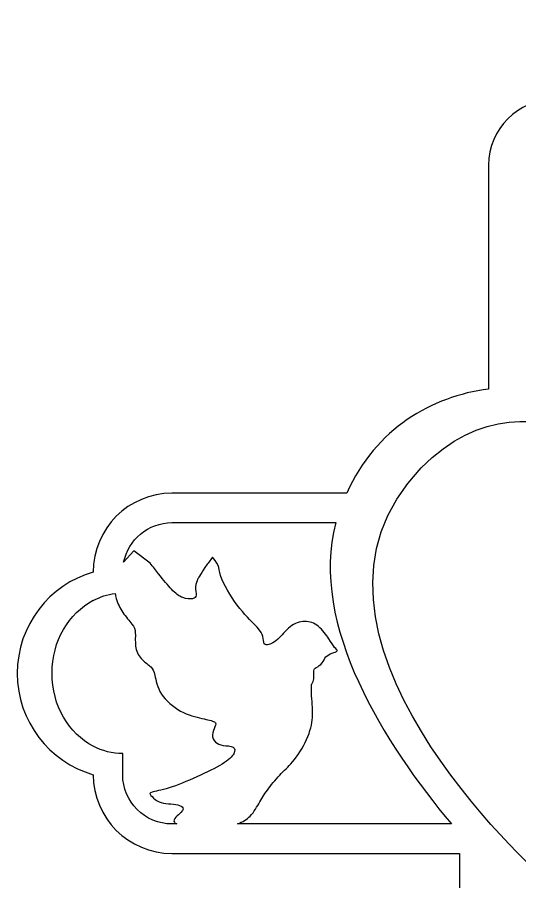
# Model space of a CAD drawing. Header units: millimetres. Extents: x -155 to 313, y -95 to 278.
# Drawn here: x 85.1 to 172.4, y 116.4 to 266.5 of the extents above; entities that cross this region are included whole.
import ezdxf

# ---------------------------------------------------------------- set-up
doc = ezdxf.new("R2010")
doc.units = ezdxf.units.MM
doc.header["$MEASUREMENT"] = 0
doc.layers.add('Layer 1', color=7, linetype='Continuous')

msp = doc.modelspace()

# ---------------------------------------------------------------- linework, layer by layer
at = {"layer": 'Layer 1'}
for points, knots in [([(167.0056, 202.0007), (167.0056, 202.0007), (167.0056, 240.8904), (167.0056, 240.8904), (167.0056, 240.8904), (167.0056, 247.1481), (172.1293, 252.2717), (178.3921, 252.2717), (178.3921, 252.2717), (178.3921, 252.2717), (180.3741, 252.2717), (180.3741, 252.2717), (180.3741, 252.2717), (180.9871, 260.2407), (189.0634, 266.5444), (198.9326, 266.5444), (198.9326, 266.5444), (208.8019, 266.5444), (216.8731, 260.2407), (217.4912, 252.2717), (217.4912, 252.2717), (217.4912, 252.2717), (219.4732, 252.2717), (219.4732, 252.2717), (219.4732, 252.2717), (225.736, 252.2717), (230.8597, 247.1481), (230.8597, 240.8904), (230.8597, 240.8904), (230.8597, 240.8904), (230.8597, 202.5065), (230.8597, 202.5065), (230.8597, 202.5065), (232.949, 202.1642), (235.0843, 201.5614), (237.2348, 200.6368), (237.2348, 200.6368), (245.8526, 196.9435), (251.9264, 190.9872), (255.2928, 183.9121), (255.2928, 183.9121), (255.2928, 183.9121), (285.8866, 183.9121), (285.8866, 183.9121), (285.8866, 183.9121), (293.4111, 183.9121), (299.5513, 177.7822), (299.5513, 170.2116), (299.5513, 170.2116), (307.1729, 168.0354), (312.7512, 160.986), (312.7512, 152.6237), (312.7512, 152.6237), (312.7512, 144.2613), (307.1729, 137.2118), (299.5513, 135.0357), (299.5513, 135.0357), (299.5513, 127.4958), (293.4111, 121.3556), (285.8866, 121.3556), (285.8866, 121.3556), (285.8866, 121.3556), (235.8965, 121.3556), (235.8965, 121.3556), (235.8965, 121.3556), (235.8965, 121.3556), (235.8965, -49.901), (235.8965, -49.901), (235.8965, -49.901), (235.8965, -58.912), (228.5201, -66.2834), (219.509, -66.2834), (219.509, -66.2834), (219.509, -66.2834), (218.0327, -66.2834), (218.0327, -66.2834), (218.0327, -66.2834), (218.0327, -66.2834), (218.0327, -71.0801), (218.0327, -71.0801), (218.0327, -71.0801), (205.2976, -71.0801), (192.5677, -71.0801), (179.8327, -71.0801), (179.8327, -71.0801), (179.8327, -71.0801), (179.8327, -66.2834), (179.8327, -66.2834), (179.8327, -66.2834), (179.8327, -66.2834), (178.3563, -66.2834), (178.3563, -66.2834), (178.3563, -66.2834), (169.3453, -66.2834), (161.9688, -58.912), (161.9688, -49.901), (161.9688, -49.901), (161.9688, -49.901), (161.9688, 121.3556), (161.9688, 121.3556), (161.9688, 121.3556), (145.3055, 121.3556), (128.6421, 121.3556), (111.9788, 121.3556), (111.9788, 121.3556), (104.4542, 121.3556), (98.3089, 127.4958), (98.3089, 135.0357), (98.3089, 135.0357), (90.6924, 137.2118), (85.1141, 144.2613), (85.1141, 152.6237), (85.1141, 152.6237), (85.1141, 160.986), (90.6924, 168.0354), (98.3089, 170.2116), (98.3089, 170.2116), (98.3089, 177.7822), (104.4542, 183.9121), (111.9788, 183.9121), (111.9788, 183.9121), (111.9788, 183.9121), (142.3477, 183.9121), (142.3477, 183.9121), (142.3477, 183.9121), (147.4714, 195.2015), (157.0699, 200.6828), (167.0056, 202.0007)], [0, 0, 0, 0, 0.03030303, 0.03030303, 0.03030303, 0.03030303, 0.06060606, 0.06060606, 0.06060606, 0.06060606, 0.09090909, 0.09090909, 0.09090909, 0.09090909, 0.12121212, 0.12121212, 0.12121212, 0.12121212, 0.15151515, 0.15151515, 0.15151515, 0.15151515, 0.18181818, 0.18181818, 0.18181818, 0.18181818, 0.21212121, 0.21212121, 0.21212121, 0.21212121, 0.24242424, 0.24242424, 0.24242424, 0.24242424, 0.27272727, 0.27272727, 0.27272727, 0.27272727, 0.3030303, 0.3030303, 0.3030303, 0.3030303, 0.33333333, 0.33333333, 0.33333333, 0.33333333, 0.36363636, 0.36363636, 0.36363636, 0.36363636, 0.39393939, 0.39393939, 0.39393939, 0.39393939, 0.42424242, 0.42424242, 0.42424242, 0.42424242, 0.45454545, 0.45454545, 0.45454545, 0.45454545, 0.48484848, 0.48484848, 0.48484848, 0.48484848, 0.51515152, 0.51515152, 0.51515152, 0.51515152, 0.54545455, 0.54545455, 0.54545455, 0.54545455, 0.57575758, 0.57575758, 0.57575758, 0.57575758, 0.60606061, 0.60606061, 0.60606061, 0.60606061, 0.63636364, 0.63636364, 0.63636364, 0.63636364, 0.66666667, 0.66666667, 0.66666667, 0.66666667, 0.6969697, 0.6969697, 0.6969697, 0.6969697, 0.72727273, 0.72727273, 0.72727273, 0.72727273, 0.75757576, 0.75757576, 0.75757576, 0.75757576, 0.78787879, 0.78787879, 0.78787879, 0.78787879, 0.81818182, 0.81818182, 0.81818182, 0.81818182, 0.84848485, 0.84848485, 0.84848485, 0.84848485, 0.87878788, 0.87878788, 0.87878788, 0.87878788, 0.90909091, 0.90909091, 0.90909091, 0.90909091, 0.93939394, 0.93939394, 0.93939394, 0.93939394, 1, 1, 1, 1]), ([(176.8034, 116.9063), (176.8034, 116.9063), (177.8046, 119.6596), (177.8046, 119.6596), (177.8046, 119.6596), (177.8046, 119.6596), (182.0394, 129.769), (183.1888, 133.7024), (183.1888, 133.7024), (179.0766, 132.0065), (177.3807, 132.1904), (175.5621, 133.4572), (175.5621, 133.4572), (179.0766, 134.7292), (182.8874, 137.5745), (182.162, 142.9025), (182.162, 142.9025), (181.4367, 148.2254), (173.8099, 152.9455), (174.7754, 159.7242), (174.7754, 159.7242), (175.746, 166.503), (184.4608, 166.7431), (184.0981, 174.0071), (184.0981, 174.0071), (183.7354, 181.2711), (183.388, 181.0719), (183.388, 181.0719), (183.388, 181.0719), (183.388, 181.0719), (181.6665, 181.0719), (181.6665, 181.7053), (181.6665, 181.7053), (181.6665, 182.3439), (182.0292, 183.008), (182.0292, 183.008), (182.0292, 183.008), (180.747, 183.2532), (180.8747, 185.1432), (181.8453, 185.6081), (181.8453, 185.6081), (181.8453, 185.6081), (180.1545, 185.9095), (180.8186, 187.0282), (180.8186, 187.0282), (181.4826, 188.1469), (183.6332, 188.8774), (183.812, 188.0908), (183.812, 188.0908), (183.9959, 187.3041), (183.9653, 187.0282), (183.9653, 187.0282), (183.9653, 187.0282), (183.9653, 187.0282), (185.8706, 190.7522), (187.5922, 190.7216), (187.5922, 190.7216), (189.3188, 190.6909), (189.799, 189.1482), (189.799, 189.1482), (189.799, 189.1482), (189.799, 189.1482), (194.5497, 187.0895), (194.6672, 183.5239), (194.6672, 183.5239), (194.7898, 179.9532), (192.159, 180.9493), (191.8883, 178.3492), (191.8883, 178.3492), (191.6175, 175.749), (192.8231, 175.2637), (193.8856, 175.5651), (193.8856, 175.5651), (194.943, 175.8717), (198.9837, 179.2738), (201.589, 182.2366), (201.589, 182.2366), (204.1891, 185.2045), (204.9758, 186.7166), (206.3704, 187.3807), (206.3704, 187.3807), (206.3091, 188.714), (205.9515, 188.5096), (205.9515, 188.5096), (205.9515, 188.5096), (205.9515, 188.5096), (204.4445, 187.5186), (203.8519, 188.7242), (203.8519, 188.7242), (200.6644, 186.073), (198.8663, 183.6925), (198.8663, 183.6925), (198.8663, 183.6925), (198.8663, 183.6925), (175.3833, 208.8663), (155.2871, 188.29), (155.2871, 188.29), (128.0955, 160.1431), (175.4088, 118.1322), (176.8034, 116.9063)], [0, 0, 0, 0, 0.03846154, 0.03846154, 0.03846154, 0.03846154, 0.07692308, 0.07692308, 0.07692308, 0.07692308, 0.11538462, 0.11538462, 0.11538462, 0.11538462, 0.15384615, 0.15384615, 0.15384615, 0.15384615, 0.19230769, 0.19230769, 0.19230769, 0.19230769, 0.23076923, 0.23076923, 0.23076923, 0.23076923, 0.26923077, 0.26923077, 0.26923077, 0.26923077, 0.30769231, 0.30769231, 0.30769231, 0.30769231, 0.34615385, 0.34615385, 0.34615385, 0.34615385, 0.38461538, 0.38461538, 0.38461538, 0.38461538, 0.42307692, 0.42307692, 0.42307692, 0.42307692, 0.46153846, 0.46153846, 0.46153846, 0.46153846, 0.5, 0.5, 0.5, 0.5, 0.53846154, 0.53846154, 0.53846154, 0.53846154, 0.57692308, 0.57692308, 0.57692308, 0.57692308, 0.61538462, 0.61538462, 0.61538462, 0.61538462, 0.65384615, 0.65384615, 0.65384615, 0.65384615, 0.69230769, 0.69230769, 0.69230769, 0.69230769, 0.73076923, 0.73076923, 0.73076923, 0.73076923, 0.76923077, 0.76923077, 0.76923077, 0.76923077, 0.80769231, 0.80769231, 0.80769231, 0.80769231, 0.84615385, 0.84615385, 0.84615385, 0.84615385, 0.88461538, 0.88461538, 0.88461538, 0.88461538, 0.92307692, 0.92307692, 0.92307692, 0.92307692, 1, 1, 1, 1]), ([(103.596, 171.9178), (103.596, 171.9178), (105.389, 173.9152), (105.389, 173.9152), (105.389, 173.9152), (105.389, 173.9152), (108.1935, 171.7747), (108.1935, 171.7747), (108.1935, 171.7747), (108.6941, 171.172), (109.21, 170.5181), (109.6698, 169.9306), (109.6698, 169.9306), (110.5689, 168.7915), (111.2636, 167.918), (111.9226, 167.2284), (111.9226, 167.2284), (112.5815, 166.5387), (113.2149, 166.0279), (113.8586, 165.7725), (113.8586, 165.7725), (114.5023, 165.5171), (115.1664, 165.5171), (115.5852, 165.5937), (115.5852, 165.5937), (116.0041, 165.6703), (116.1829, 165.8185), (116.1983, 166.1812), (116.1983, 166.1812), (116.2136, 166.5387), (116.0654, 167.1109), (116.096, 167.6523), (116.096, 167.6523), (116.1267, 168.1887), (116.3361, 168.6996), (116.4537, 168.955), (116.4537, 168.955), (116.5762, 169.2104), (116.6069, 169.2104), (116.7857, 169.5118), (116.7857, 169.5118), (116.9645, 169.8132), (117.2965, 170.4108), (117.6847, 170.9983), (117.6847, 170.9983), (117.8635, 171.269), (118.0577, 171.5347), (118.2518, 171.7747), (118.2518, 171.7747), (118.2518, 171.7747), (119.0589, 172.7811), (119.0589, 172.7811), (119.0589, 172.7811), (120.4892, 171.1669), (119.9018, 170.8808), (120.6731, 168.955), (120.6731, 168.955), (121.3168, 167.3509), (122.5785, 165.3996), (123.779, 163.8977), (123.779, 163.8977), (124.9794, 162.3959), (126.1237, 161.3436), (126.798, 160.6233), (126.798, 160.6233), (127.4723, 159.903), (127.6817, 159.5148), (127.789, 159.0499), (127.789, 159.0499), (127.8912, 158.5851), (127.8912, 158.0436), (128.0291, 157.7728), (128.0291, 157.7728), (128.1619, 157.5021), (128.4327, 157.5021), (128.8413, 157.6247), (128.8413, 157.6247), (129.2449, 157.7422), (129.7864, 157.9823), (130.3994, 158.5697), (130.3994, 158.5697), (131.0175, 159.1521), (131.7071, 160.0818), (132.504, 160.6999), (132.504, 160.6999), (133.2958, 161.3129), (134.2, 161.6143), (135.0531, 161.6296), (135.0531, 161.6296), (135.9113, 161.645), (136.7183, 161.3742), (137.4386, 160.7919), (137.4386, 160.7919), (138.1589, 160.2044), (138.7924, 159.3054), (139.2419, 158.6157), (139.2419, 158.6157), (139.6914, 157.921), (139.9621, 157.4408), (140.2329, 157.1292), (140.2329, 157.1292), (140.5036, 156.8125), (140.7744, 156.6644), (140.6977, 156.5264), (140.6977, 156.5264), (140.6211, 156.3936), (140.2022, 156.271), (139.7987, 156.1229), (139.7987, 156.1229), (139.39, 155.9696), (139.0018, 155.7908), (138.7464, 155.4895), (138.7464, 155.4895), (138.491, 155.1931), (138.3734, 154.7692), (138.0874, 154.4269), (138.0874, 154.4269), (137.8013, 154.0795), (137.3518, 153.8088), (137.0657, 153.6453), (137.0657, 153.6453), (136.7797, 153.4819), (136.6622, 153.4206), (136.6315, 153.0732), (136.6315, 153.0732), (136.6009, 152.7309), (136.6622, 152.0975), (136.6315, 151.6939), (136.6315, 151.6939), (136.6009, 151.2853), (136.4783, 151.1065), (136.3915, 150.989), (136.3915, 150.989), (136.2995, 150.8664), (136.2382, 150.8051), (136.2228, 150.3402), (136.2228, 150.3402), (136.2075, 149.8754), (136.2382, 149.007), (136.2995, 148.1334), (136.2995, 148.1334), (136.3608, 147.265), (136.4476, 146.3966), (136.4068, 145.3443), (136.4068, 145.3443), (136.3608, 144.292), (136.182, 143.0609), (135.6099, 141.6663), (135.6099, 141.6663), (135.0377, 140.2717), (134.0773, 138.7086), (133.2549, 137.6409), (133.2549, 137.6409), (132.4274, 136.5784), (131.7377, 136.0063), (130.9868, 135.24), (130.9868, 135.24), (130.2359, 134.4738), (129.4237, 133.5134), (128.7953, 132.6757), (128.7953, 132.6757), (128.1619, 131.8328), (127.7124, 131.1125), (127.2475, 130.3003), (127.2475, 130.3003), (126.7827, 129.4932), (126.3025, 128.589), (125.5516, 127.8432), (125.5516, 127.8432), (125.005, 127.2966), (124.3154, 126.8266), (123.3755, 126.4741), (123.3755, 126.4741), (123.3755, 126.4741), (160.5334, 126.4741), (160.5334, 126.4741), (160.5334, 126.4741), (149.1214, 140.1696), (135.6865, 160.9656), (140.4781, 178.7936), (140.4781, 178.7936), (140.4781, 178.7936), (111.9788, 178.7936), (111.9788, 178.7936), (111.9788, 178.7936), (107.8563, 178.7936), (104.3827, 175.8206), (103.596, 171.9178)], [0, 0, 0, 0, 0.02083333, 0.02083333, 0.02083333, 0.02083333, 0.04166667, 0.04166667, 0.04166667, 0.04166667, 0.0625, 0.0625, 0.0625, 0.0625, 0.08333333, 0.08333333, 0.08333333, 0.08333333, 0.10416667, 0.10416667, 0.10416667, 0.10416667, 0.125, 0.125, 0.125, 0.125, 0.14583333, 0.14583333, 0.14583333, 0.14583333, 0.16666667, 0.16666667, 0.16666667, 0.16666667, 0.1875, 0.1875, 0.1875, 0.1875, 0.20833333, 0.20833333, 0.20833333, 0.20833333, 0.22916667, 0.22916667, 0.22916667, 0.22916667, 0.25, 0.25, 0.25, 0.25, 0.27083333, 0.27083333, 0.27083333, 0.27083333, 0.29166667, 0.29166667, 0.29166667, 0.29166667, 0.3125, 0.3125, 0.3125, 0.3125, 0.33333333, 0.33333333, 0.33333333, 0.33333333, 0.35416667, 0.35416667, 0.35416667, 0.35416667, 0.375, 0.375, 0.375, 0.375, 0.39583333, 0.39583333, 0.39583333, 0.39583333, 0.41666667, 0.41666667, 0.41666667, 0.41666667, 0.4375, 0.4375, 0.4375, 0.4375, 0.45833333, 0.45833333, 0.45833333, 0.45833333, 0.47916667, 0.47916667, 0.47916667, 0.47916667, 0.5, 0.5, 0.5, 0.5, 0.52083333, 0.52083333, 0.52083333, 0.52083333, 0.54166667, 0.54166667, 0.54166667, 0.54166667, 0.5625, 0.5625, 0.5625, 0.5625, 0.58333333, 0.58333333, 0.58333333, 0.58333333, 0.60416667, 0.60416667, 0.60416667, 0.60416667, 0.625, 0.625, 0.625, 0.625, 0.64583333, 0.64583333, 0.64583333, 0.64583333, 0.66666667, 0.66666667, 0.66666667, 0.66666667, 0.6875, 0.6875, 0.6875, 0.6875, 0.70833333, 0.70833333, 0.70833333, 0.70833333, 0.72916667, 0.72916667, 0.72916667, 0.72916667, 0.75, 0.75, 0.75, 0.75, 0.77083333, 0.77083333, 0.77083333, 0.77083333, 0.79166667, 0.79166667, 0.79166667, 0.79166667, 0.8125, 0.8125, 0.8125, 0.8125, 0.83333333, 0.83333333, 0.83333333, 0.83333333, 0.85416667, 0.85416667, 0.85416667, 0.85416667, 0.875, 0.875, 0.875, 0.875, 0.89583333, 0.89583333, 0.89583333, 0.89583333, 0.91666667, 0.91666667, 0.91666667, 0.91666667, 0.9375, 0.9375, 0.9375, 0.9375, 0.95833333, 0.95833333, 0.95833333, 0.95833333, 1, 1, 1, 1]), ([(112.8114, 126.4741), (112.6224, 126.5661), (112.4794, 126.6683), (112.4027, 126.7755), (112.4027, 126.7755), (112.0094, 127.3017), (113.0617, 127.9913), (113.5573, 128.4715), (113.5573, 128.4715), (114.0527, 128.9517), (113.9914, 129.2224), (113.7667, 129.4318), (113.7667, 129.4318), (113.5419, 129.6413), (113.1537, 129.7946), (112.6428, 129.8661), (112.6428, 129.8661), (112.132, 129.9427), (111.5037, 129.9427), (110.9316, 130.0193), (110.9316, 130.0193), (110.3594, 130.0908), (109.8486, 130.2441), (109.399, 130.5148), (109.399, 130.5148), (108.9495, 130.7805), (108.5613, 131.1738), (108.3365, 131.4446), (108.3365, 131.4446), (108.1066, 131.7153), (108.0505, 131.8634), (108.546, 132.0115), (108.546, 132.0115), (109.0415, 132.1648), (110.0887, 132.3129), (111.4884, 132.7472), (111.4884, 132.7472), (112.8829, 133.1865), (114.6249, 133.9067), (116.3055, 134.6577), (116.3055, 134.6577), (117.9861, 135.4086), (119.6055, 136.1851), (120.7191, 136.8798), (120.7191, 136.8798), (121.8276, 137.5694), (122.4304, 138.1671), (122.7164, 138.6779), (122.7164, 138.6779), (122.9974, 139.1887), (122.9719, 139.6077), (122.5939, 139.8171), (122.5939, 139.8171), (122.2209, 140.0316), (121.5007, 140.0316), (120.9132, 140.1185), (120.9132, 140.1185), (120.3257, 140.2104), (119.8762, 140.3892), (119.5493, 140.706), (119.5493, 140.706), (119.2172, 141.0227), (119.0078, 141.4722), (119.0231, 141.9524), (119.0231, 141.9524), (119.0384, 142.4325), (119.2785, 142.9434), (119.442, 143.3316), (119.442, 143.3316), (119.6055, 143.7249), (119.6974, 143.9906), (119.3501, 144.2052), (119.3501, 144.2052), (119.0078, 144.4146), (118.2262, 144.5627), (117.1739, 144.8028), (117.1739, 144.8028), (116.1267, 145.0429), (114.8037, 145.3749), (113.4959, 146.0799), (113.4959, 146.0799), (112.1933, 146.7849), (110.9009, 147.8678), (110.15, 149.0376), (110.15, 149.0376), (109.399, 150.2074), (109.1896, 151.4692), (109.0108, 152.2661), (109.0108, 152.2661), (108.8321, 153.0579), (108.6788, 153.3899), (108.3059, 153.7475), (108.3059, 153.7475), (107.9279, 154.1102), (107.3302, 154.4984), (106.8193, 155.0246), (106.8193, 155.0246), (106.3085, 155.5507), (105.8896, 156.2097), (105.721, 157.0526), (105.721, 157.0526), (105.5576, 157.8904), (105.6496, 158.912), (105.6189, 159.6016), (105.6189, 159.6016), (105.5883, 160.2964), (105.435, 160.6539), (105.0314, 161.1954), (105.0314, 161.1954), (104.6279, 161.7369), (103.9638, 162.4572), (103.4581, 163.1928), (103.4581, 163.1928), (102.9472, 163.9284), (102.5845, 164.6793), (102.3138, 165.6397), (102.3138, 165.6397), (102.2372, 165.9155), (102.1657, 166.2118), (102.1095, 166.5132), (102.1095, 166.5132), (100.7813, 166.3395), (99.4583, 165.9002), (98.3089, 165.277), (98.3089, 165.277), (98.3089, 165.277), (98.3089, 165.3076), (98.3089, 165.3076), (98.3089, 165.3076), (94.0843, 163.0957), (91.147, 158.253), (91.147, 152.6339), (91.147, 152.6339), (91.147, 147.0147), (94.0843, 142.172), (98.3089, 139.9601), (98.3089, 139.9601), (98.3089, 139.9601), (98.3089, 139.9908), (98.3089, 139.9908), (98.3089, 139.9908), (99.8363, 139.1632), (101.6753, 138.6524), (103.4325, 138.683), (103.4325, 138.683), (103.4325, 138.683), (103.4325, 135.0255), (103.4325, 135.0255), (103.4325, 135.0255), (103.4325, 130.3258), (107.2842, 126.4741), (111.9788, 126.4741), (111.9788, 126.4741), (111.9788, 126.4741), (112.8114, 126.4741), (112.8114, 126.4741)], [0, 0, 0, 0, 0.025, 0.025, 0.025, 0.025, 0.05, 0.05, 0.05, 0.05, 0.075, 0.075, 0.075, 0.075, 0.1, 0.1, 0.1, 0.1, 0.125, 0.125, 0.125, 0.125, 0.15, 0.15, 0.15, 0.15, 0.175, 0.175, 0.175, 0.175, 0.2, 0.2, 0.2, 0.2, 0.225, 0.225, 0.225, 0.225, 0.25, 0.25, 0.25, 0.25, 0.275, 0.275, 0.275, 0.275, 0.3, 0.3, 0.3, 0.3, 0.325, 0.325, 0.325, 0.325, 0.35, 0.35, 0.35, 0.35, 0.375, 0.375, 0.375, 0.375, 0.4, 0.4, 0.4, 0.4, 0.425, 0.425, 0.425, 0.425, 0.45, 0.45, 0.45, 0.45, 0.475, 0.475, 0.475, 0.475, 0.5, 0.5, 0.5, 0.5, 0.525, 0.525, 0.525, 0.525, 0.55, 0.55, 0.55, 0.55, 0.575, 0.575, 0.575, 0.575, 0.6, 0.6, 0.6, 0.6, 0.625, 0.625, 0.625, 0.625, 0.65, 0.65, 0.65, 0.65, 0.675, 0.675, 0.675, 0.675, 0.7, 0.7, 0.7, 0.7, 0.725, 0.725, 0.725, 0.725, 0.75, 0.75, 0.75, 0.75, 0.775, 0.775, 0.775, 0.775, 0.8, 0.8, 0.8, 0.8, 0.825, 0.825, 0.825, 0.825, 0.85, 0.85, 0.85, 0.85, 0.875, 0.875, 0.875, 0.875, 0.9, 0.9, 0.9, 0.9, 0.925, 0.925, 0.925, 0.925, 0.95, 0.95, 0.95, 0.95, 1, 1, 1, 1])]:
    msp.add_open_spline(points, degree=3, knots=knots, dxfattribs=at)

doc.saveas('drawing.dxf')
